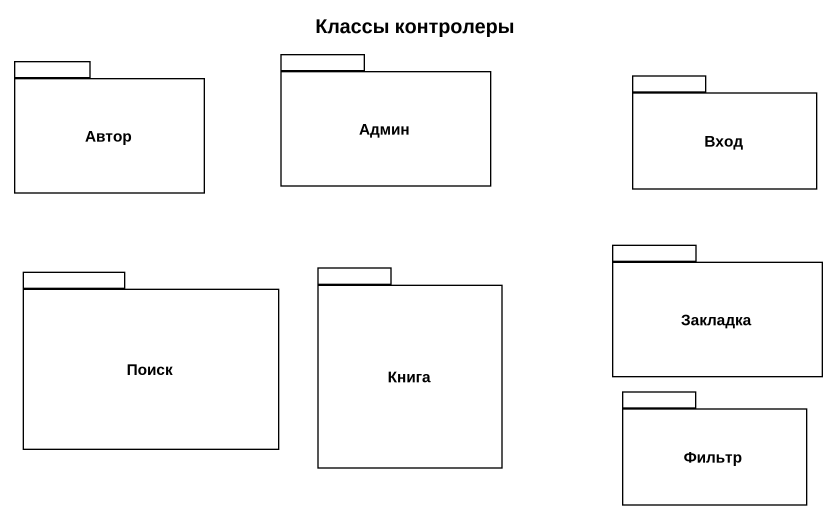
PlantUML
@startuml
title Классы контролеры
package Автор {
}
package Админ {
}
package Вход {
}
package Закладка {
}
package Поиск {
}
package Книга {
}
package Фильтр {
}
@enduml
